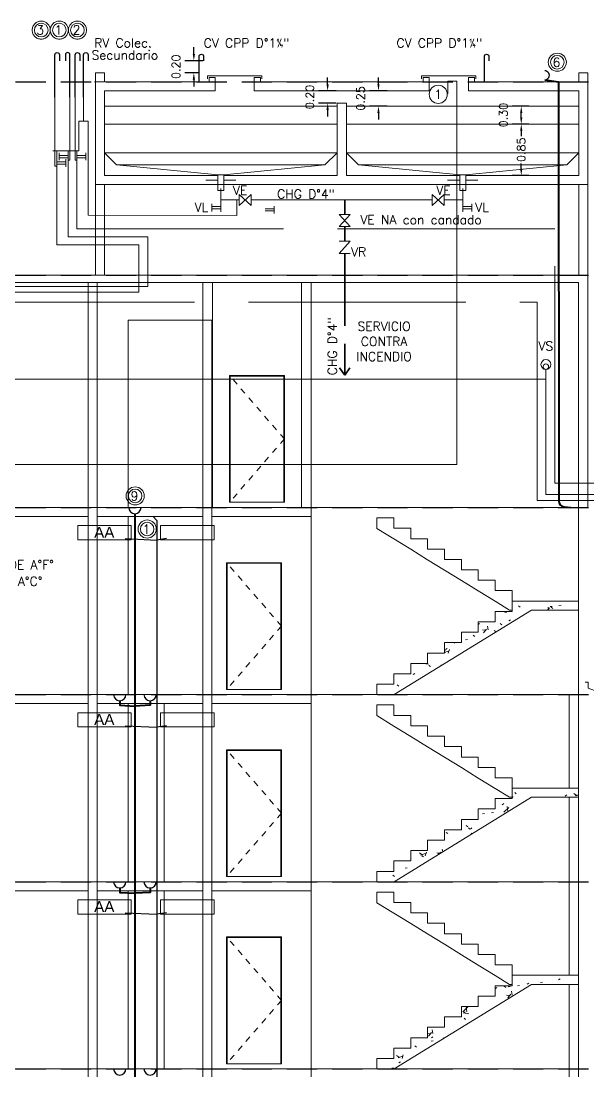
# Model space of a CAD drawing. Header units: millimetres. Extents: x 539 to 842, y -453 to -96.
# Drawn here: x 750.69 to 760.1, y -113.48 to -96.07 of the extents above; entities that cross this region are included whole.
import ezdxf
from ezdxf.enums import TextEntityAlignment as Align

# ---------------------------------------------------------------- set-up
doc = ezdxf.new("R2010")
doc.units = ezdxf.units.MM
doc.header["$LTSCALE"] = 0.1
for name, pattern in [('ACAD_ISO02W100', [15, 12, -3]), ('CONTINUA', [0]), ('Dash', [0.006, 0.003, -0.003]), ('HIDDEN', [0.375, 0.25, -0.125])]:
    doc.linetypes.add(name, pattern=pattern)
doc.layers.get('0').update_dxf_attribs({"lineweight": 5})
doc.layers.get('Defpoints').update_dxf_attribs({"lineweight": 5})
for name, color, linetype, lineweight in [('00-Agua Caliente', 1, 'Continuous', 20), ('00-Agua Fria', 5, 'ACAD_ISO02W100', 20), ('00-Texto AF', 7, 'Continuous', 18), ('Cotas', 7, 'Continuous', 13), ('Incendio', 10, 'ACAD_ISO02W100', 35), ('Incendio - Texto', 11, 'Continuous', 18), ('Tanque Agua - Texto', 7, 'Continuous', 18), ('Texto Diámetros', 7, 'Continuous', 25), ('Ventilaciones - Agua', 70, 'Continuous', 30)]:
    doc.layers.add(name, color=color, linetype=linetype, lineweight=lineweight)
for name, color, linetype in [('00-Pluvial', 40, 'Continuous'), ('00-Secundario', 24, 'Continuous'), ('00-Ventilacion', 3, 'Continuous'), ('Secundario', 24, 'Continuous'), ('Texto', 7, 'Continuous'), ('Textos', 7, 'Continuous')]:
    doc.layers.add(name, color=color, linetype=linetype)
doc.styles.add('Arial', font='arial.ttf', dxfattribs={"height": 0.245883})
doc.styles.add('Cotas2', font='romans.shx')
doc.styles.add('Romans', font='romans.shx')
doc.dimstyles.new('Cotas--1-75', dxfattribs={"dimscale": 0.075, "dimtxt": 1.75, "dimasz": 1.5, "dimexe": 2, "dimexo": 5, "dimgap": 0.5, "dimtad": 0, "dimtih": 1, "dimtoh": 1, "dimzin": 0, "dimdsep": 46, "dimtxsty": 'Cotas2', "dimcen": 3, "dimdle": 2, "dimadec": 0, "dimazin": 0, "dimtfac": 1, "dimtofl": 0, "dimtmove": 2, "dimatfit": 3, "dimfxl": 2, "dimtolj": 1, "dimtzin": 0, "dimarcsym": 0})

# ---------------------------------------------------------------- blocks, each defined once
blk = doc.blocks.new('Corte')
at = {"color": 8, "lineweight": 18}
for p, q in [((751.93, -96.932), (751.93, -100.284)), ((760.097, -104.132), (760.097, -96.932)), ((752.066, -97.082), (751.911, -97.082)), ((754.663, -97.082), (757.363, -97.082)), ((752.08, -98.632), (752.08, -97.232)), ((757.463, -97.232), (754.563, -97.232)), ((759.947, -97.232), (759.947, -98.632)), ((756.091, -97.432), (755.935, -97.432)), ((755.935, -98.632), (755.935, -97.432)), ((756.091, -97.432), (755.935, -97.432)), ((756.092, -98.632), (756.091, -97.432)), ((752.08, -98.632), (753.957, -98.632)), ((754.057, -98.632), (755.935, -98.632)), ((756.092, -98.632), (757.969, -98.632)), ((758.069, -98.632), (759.947, -98.632)), ((760.097, -98.632), (760.097, -98.782)), ((760.097, -98.782), (751.93, -98.783)), ((752.08, -100.282), (752.08, -98.783)), ((756.092, -98.783), (756.092, -98.783)), ((759.947, -98.782), (759.947, -100.282)), ((747.024, -100.282), (759.937, -100.282)), ((751.959, -100.282), (751.809, -100.282)), ((751.911, -100.282), (752.066, -100.282)), ((759.937, -100.282), (753.709, -100.282)), ((760.097, -100.282), (759.937, -100.282)), ((759.937, -100.407), (747.024, -100.407)), ((751.809, -100.407), (751.809, -104.132)), ((751.959, -104.132), (751.959, -100.407)), ((753.709, -101.032), (753.709, -100.407)), ((753.872, -100.407), (753.872, -104.132)), ((755.344, -104.132), (755.344, -100.407)), ((755.504, -100.407), (755.504, -104.132)), ((759.937, -100.407), (759.937, -104.132)), ((753.709, -101.032), (752.469, -101.032)), ((752.469, -101.032), (752.469, -104.132)), ((753.859, -101.032), (753.709, -101.032)), ((753.709, -101.032), (753.709, -104.132)), ((753.859, -104.132), (753.859, -101.032)), ((754.152, -104.047), (754.152, -101.947)), ((754.152, -101.947), (755.062, -101.947)), ((754.152, -104.047), (754.152, -101.947)), ((755.062, -101.947), (754.152, -101.947)), ((755.052, -101.957), (754.162, -101.957)), ((754.162, -101.957), (754.162, -104.047)), ((754.162, -101.957), (754.162, -104.047)), ((754.162, -101.957), (755.052, -101.957)), ((755.052, -101.957), (755.052, -104.047)), ((755.052, -101.957), (755.052, -104.047)), ((755.062, -101.947), (755.062, -104.047)), ((755.062, -104.047), (755.062, -101.947)), ((755.062, -104.047), (754.152, -104.047)), ((754.162, -104.047), (754.152, -104.047)), ((754.162, -104.047), (754.192, -104.047)), ((755.022, -104.047), (754.192, -104.047)), ((755.052, -104.047), (755.022, -104.047)), ((755.052, -104.047), (755.062, -104.047)), ((751.809, -104.132), (747.024, -104.132)), ((747.024, -104.282), (751.809, -104.282)), ((751.959, -104.132), (751.809, -104.132)), ((751.809, -104.132), (751.809, -107.232)), ((751.809, -104.282), (751.809, -104.132)), ((751.809, -104.132), (751.959, -104.132)), ((751.959, -107.232), (751.959, -104.132)), ((751.959, -104.132), (753.709, -104.132)), ((753.709, -104.282), (751.959, -104.282)), ((752.469, -107.232), (752.469, -104.282)), ((752.469, -104.282), (752.469, -107.232)), ((753.859, -104.132), (753.709, -104.132)), ((753.709, -104.132), (753.709, -107.232)), ((753.709, -104.132), (753.859, -104.132)), ((753.859, -107.232), (753.859, -104.132)), ((755.504, -104.132), (753.859, -104.132)), ((753.859, -104.132), (753.859, -104.282)), ((753.859, -104.282), (755.504, -104.282)), ((759.937, -104.132), (755.504, -104.132)), ((755.504, -104.282), (755.504, -104.132)), ((755.504, -104.282), (755.504, -107.232)), ((759.937, -104.132), (760.1, -104.132)), ((759.94, -104.132), (759.94, -107.232)), ((756.597, -104.304), (756.597, -104.481)), ((756.597, -104.304), (756.877, -104.304)), ((756.877, -104.477), (756.877, -104.304)), ((756.597, -104.481), (756.877, -104.653)), ((756.877, -104.477), (757.157, -104.477)), ((757.157, -104.649), (757.157, -104.477)), ((756.877, -104.653), (757.157, -104.825)), ((757.157, -104.649), (757.437, -104.649)), ((757.437, -104.821), (757.437, -104.649)), ((757.157, -104.825), (757.437, -104.997)), ((757.437, -104.821), (757.717, -104.821)), ((757.717, -104.993), (757.717, -104.821)), ((754.104, -107.147), (754.104, -105.047)), ((754.104, -105.047), (755.014, -105.047)), ((754.104, -107.147), (754.104, -105.047)), ((755.014, -105.047), (754.104, -105.047)), ((755.004, -105.057), (754.114, -105.057)), ((754.114, -105.057), (754.114, -107.147)), ((754.114, -105.057), (754.114, -107.147)), ((754.114, -105.057), (755.004, -105.057)), ((755.004, -105.057), (755.004, -107.147)), ((755.004, -105.057), (755.004, -107.147)), ((755.014, -105.047), (755.014, -107.147)), ((755.014, -107.147), (755.014, -105.047)), ((757.437, -104.997), (757.717, -105.169)), ((757.717, -104.993), (757.997, -104.993)), ((757.997, -105.166), (757.997, -104.993)), ((757.717, -105.169), (757.997, -105.342)), ((757.997, -105.166), (758.277, -105.166)), ((758.277, -105.338), (758.277, -105.166)), ((757.997, -105.342), (758.277, -105.514)), ((758.277, -105.338), (758.557, -105.338)), ((758.557, -105.51), (758.557, -105.338)), ((758.277, -105.514), (758.557, -105.686)), ((758.557, -105.51), (758.794, -105.51)), ((758.794, -105.51), (758.837, -105.51)), ((758.837, -105.682), (758.837, -105.51)), ((756.883, -107.232), (759.159, -105.832)), ((758.557, -105.686), (758.794, -105.832)), ((758.794, -105.832), (758.837, -105.832)), ((759.937, -105.682), (758.837, -105.682)), ((758.837, -105.682), (758.837, -105.854)), ((759.159, -105.832), (759.937, -105.832)), ((759.937, -105.832), (759.937, -105.682)), ((758.557, -106.027), (758.277, -106.027)), ((758.277, -106.027), (758.277, -106.199)), ((758.837, -105.854), (758.557, -105.854)), ((758.557, -105.854), (758.557, -106.027)), ((758.277, -106.199), (757.997, -106.199)), ((757.997, -106.199), (757.997, -106.371)), ((757.997, -106.371), (757.717, -106.371)), ((757.717, -106.371), (757.717, -106.543)), ((757.717, -106.543), (757.437, -106.543)), ((757.437, -106.543), (757.437, -106.716)), ((757.437, -106.716), (757.157, -106.716)), ((757.157, -106.716), (757.157, -106.888)), ((757.157, -106.888), (756.877, -106.888)), ((756.877, -106.888), (756.877, -107.06)), ((756.877, -107.06), (756.597, -107.06)), ((756.597, -107.06), (756.597, -107.232)), ((751.809, -107.232), (747.024, -107.232)), ((751.959, -107.232), (751.809, -107.232)), ((751.809, -107.232), (751.809, -110.332)), ((751.809, -107.382), (751.809, -107.232)), ((751.809, -107.232), (751.959, -107.232)), ((751.959, -110.332), (751.959, -107.232)), ((751.959, -107.232), (753.709, -107.232)), ((753.859, -107.232), (753.709, -107.232)), ((753.709, -107.232), (753.709, -110.332)), ((753.709, -107.232), (753.859, -107.232)), ((753.859, -110.332), (753.859, -107.232)), ((755.504, -107.232), (753.859, -107.232)), ((753.859, -107.232), (753.859, -107.382)), ((755.014, -107.147), (754.104, -107.147)), ((754.114, -107.147), (754.104, -107.147)), ((754.114, -107.147), (754.144, -107.147)), ((754.974, -107.147), (754.144, -107.147)), ((755.004, -107.147), (754.974, -107.147)), ((755.004, -107.147), (755.014, -107.147)), ((755.504, -107.382), (755.504, -107.232)), ((756.597, -107.232), (755.504, -107.232)), ((756.597, -107.232), (756.883, -107.232)), ((756.883, -107.232), (759.937, -107.232)), ((759.785, -108.782), (759.785, -107.232)), ((759.937, -107.232), (759.937, -122.732)), ((759.937, -107.232), (760.1, -107.232)), ((746.881, -107.382), (751.809, -107.382)), ((753.709, -107.382), (751.959, -107.382)), ((752.469, -110.332), (752.469, -107.382)), ((753.069, -107.382), (753.069, -110.332)), ((753.859, -107.382), (755.504, -107.382)), ((755.504, -107.382), (755.504, -110.332)), ((756.597, -107.404), (756.597, -107.581)), ((756.597, -107.404), (756.877, -107.404)), ((756.877, -107.577), (756.877, -107.404)), ((756.597, -107.581), (756.877, -107.753)), ((756.877, -107.577), (757.157, -107.577)), ((757.157, -107.749), (757.157, -107.577)), ((756.877, -107.753), (757.157, -107.925)), ((757.157, -107.749), (757.437, -107.749)), ((757.437, -107.921), (757.437, -107.749)), ((757.157, -107.925), (757.437, -108.097)), ((757.437, -107.921), (757.717, -107.921)), ((757.717, -108.093), (757.717, -107.921)), ((757.437, -108.097), (757.717, -108.269)), ((757.717, -108.093), (757.997, -108.093)), ((757.997, -108.266), (757.997, -108.093)), ((754.104, -110.247), (754.104, -108.147)), ((754.104, -108.147), (755.014, -108.147)), ((754.104, -110.247), (754.104, -108.147)), ((755.014, -108.147), (754.104, -108.147)), ((755.004, -108.157), (754.114, -108.157)), ((754.114, -108.157), (754.114, -110.247)), ((754.114, -108.157), (754.114, -110.247)), ((754.114, -108.157), (755.004, -108.157)), ((755.004, -108.157), (755.004, -110.247)), ((755.004, -108.157), (755.004, -110.247)), ((755.014, -108.147), (755.014, -110.247)), ((755.014, -110.247), (755.014, -108.147)), ((757.717, -108.269), (757.997, -108.442)), ((757.997, -108.266), (758.277, -108.266)), ((758.277, -108.438), (758.277, -108.266)), ((757.997, -108.442), (758.277, -108.614)), ((758.277, -108.438), (758.557, -108.438)), ((758.557, -108.61), (758.557, -108.438)), ((758.277, -108.614), (758.557, -108.786)), ((758.557, -108.61), (758.794, -108.61)), ((758.794, -108.61), (758.837, -108.61)), ((758.837, -108.782), (758.837, -108.61)), ((758.557, -108.786), (758.794, -108.932)), ((759.937, -108.782), (758.837, -108.782)), ((758.837, -108.782), (758.837, -108.954)), ((759.937, -108.932), (759.937, -108.782)), ((756.883, -110.332), (759.159, -108.932)), ((758.837, -108.954), (758.557, -108.954)), ((758.557, -108.954), (758.557, -109.127)), ((758.794, -108.932), (758.837, -108.932)), ((759.159, -108.932), (759.937, -108.932)), ((759.785, -111.882), (759.785, -108.932)), ((758.557, -109.127), (758.277, -109.127)), ((758.277, -109.127), (758.277, -109.299)), ((758.277, -109.299), (757.997, -109.299)), ((757.997, -109.299), (757.997, -109.471)), ((757.997, -109.471), (757.717, -109.471)), ((757.717, -109.471), (757.717, -109.643)), ((757.717, -109.643), (757.437, -109.643)), ((757.437, -109.643), (757.437, -109.816)), ((757.437, -109.816), (757.157, -109.816)), ((757.157, -109.816), (757.157, -109.988)), ((757.157, -109.988), (756.877, -109.988)), ((756.877, -109.988), (756.877, -110.16)), ((756.877, -110.16), (756.597, -110.16)), ((756.597, -110.16), (756.597, -110.332)), ((751.809, -110.332), (746.881, -110.332)), ((751.959, -110.332), (751.809, -110.332)), ((751.809, -110.332), (751.809, -113.432)), ((751.809, -110.482), (751.809, -110.332)), ((751.809, -110.332), (751.959, -110.332)), ((751.959, -113.432), (751.959, -110.332)), ((751.959, -110.332), (753.709, -110.332)), ((753.859, -110.332), (753.709, -110.332)), ((753.709, -110.332), (753.709, -113.432)), ((753.709, -110.332), (753.859, -110.332)), ((753.859, -113.432), (753.859, -110.332)), ((755.504, -110.332), (753.859, -110.332)), ((753.859, -110.332), (753.859, -110.482)), ((755.014, -110.247), (754.104, -110.247)), ((754.114, -110.247), (754.104, -110.247)), ((754.114, -110.247), (754.144, -110.247)), ((754.974, -110.247), (754.144, -110.247)), ((755.004, -110.247), (754.974, -110.247)), ((755.004, -110.247), (755.014, -110.247)), ((755.504, -110.482), (755.504, -110.332)), ((756.597, -110.332), (755.504, -110.332)), ((756.597, -110.332), (756.883, -110.332)), ((759.785, -110.332), (756.883, -110.332)), ((759.785, -110.332), (759.937, -110.332)), ((759.937, -110.332), (759.785, -110.332)), ((759.937, -110.332), (760.098, -110.332)), ((746.881, -110.482), (751.809, -110.482)), ((753.709, -110.482), (751.959, -110.482)), ((752.469, -113.432), (752.469, -110.482)), ((753.069, -110.482), (753.069, -113.432)), ((753.859, -110.482), (755.504, -110.482)), ((755.504, -110.482), (755.504, -113.432)), ((756.597, -110.504), (756.597, -110.681)), ((756.597, -110.504), (756.877, -110.504)), ((756.877, -110.677), (756.877, -110.504)), ((756.597, -110.681), (756.877, -110.853)), ((756.877, -110.677), (757.157, -110.677)), ((757.157, -110.849), (757.157, -110.677)), ((756.877, -110.853), (757.157, -111.025)), ((757.157, -110.849), (757.437, -110.849)), ((757.437, -111.021), (757.437, -110.849)), ((757.157, -111.025), (757.437, -111.197)), ((757.437, -111.021), (757.717, -111.021)), ((757.717, -111.193), (757.717, -111.021)), ((754.104, -113.347), (754.104, -111.247)), ((754.104, -111.247), (755.014, -111.247)), ((754.104, -113.347), (754.104, -111.247)), ((755.014, -111.247), (754.104, -111.247)), ((755.014, -111.247), (755.014, -113.347)), ((755.014, -113.347), (755.014, -111.247)), ((757.437, -111.197), (757.717, -111.369)), ((757.717, -111.193), (757.997, -111.193)), ((757.997, -111.366), (757.997, -111.193)), ((755.004, -111.257), (754.114, -111.257)), ((754.114, -111.257), (754.114, -113.347)), ((754.114, -111.257), (754.114, -113.347)), ((754.114, -111.257), (755.004, -111.257)), ((755.004, -111.257), (755.004, -113.347)), ((755.004, -111.257), (755.004, -113.347)), ((757.717, -111.369), (757.997, -111.542)), ((757.997, -111.366), (758.277, -111.366)), ((758.277, -111.538), (758.277, -111.366)), ((757.997, -111.542), (758.277, -111.714)), ((758.277, -111.538), (758.557, -111.538)), ((758.557, -111.71), (758.557, -111.538)), ((758.277, -111.714), (758.557, -111.886)), ((758.557, -111.71), (758.794, -111.71)), ((758.794, -111.71), (758.837, -111.71)), ((758.837, -111.882), (758.837, -111.71)), ((758.557, -111.886), (758.794, -112.032)), ((759.937, -111.882), (758.837, -111.882)), ((758.837, -111.882), (758.837, -112.054)), ((759.937, -112.032), (759.937, -111.882)), ((756.883, -113.432), (759.159, -112.032)), ((758.837, -112.054), (758.557, -112.054)), ((758.557, -112.054), (758.557, -112.227)), ((758.794, -112.032), (758.837, -112.032)), ((759.159, -112.032), (759.937, -112.032)), ((759.785, -114.982), (759.785, -112.032)), ((758.557, -112.227), (758.277, -112.227)), ((758.277, -112.227), (758.277, -112.399)), ((758.277, -112.399), (757.997, -112.399)), ((757.997, -112.399), (757.997, -112.571)), ((757.997, -112.571), (757.717, -112.571)), ((757.717, -112.571), (757.717, -112.743)), ((757.717, -112.743), (757.437, -112.743)), ((757.437, -112.743), (757.437, -112.916)), ((757.437, -112.916), (757.157, -112.916)), ((757.157, -112.916), (757.157, -113.088)), ((757.157, -113.088), (756.877, -113.088)), ((756.877, -113.088), (756.877, -113.26)), ((756.877, -113.26), (756.597, -113.26)), ((756.597, -113.26), (756.597, -113.432)), ((751.809, -113.432), (746.881, -113.432)), ((751.959, -113.432), (751.809, -113.432)), ((751.809, -113.432), (751.809, -116.532)), ((751.809, -113.582), (751.809, -113.432)), ((751.809, -113.432), (751.959, -113.432)), ((751.959, -116.532), (751.959, -113.432)), ((751.959, -113.432), (753.709, -113.432)), ((753.859, -113.432), (753.709, -113.432)), ((753.709, -113.432), (753.709, -116.532)), ((753.709, -113.432), (753.859, -113.432)), ((753.859, -116.532), (753.859, -113.432)), ((755.504, -113.432), (753.859, -113.432)), ((753.859, -113.432), (753.859, -113.582)), ((755.014, -113.347), (754.104, -113.347)), ((754.114, -113.347), (754.104, -113.347)), ((754.114, -113.347), (754.144, -113.347)), ((754.974, -113.347), (754.144, -113.347)), ((755.004, -113.347), (754.974, -113.347)), ((755.004, -113.347), (755.014, -113.347)), ((755.504, -113.582), (755.504, -113.432)), ((755.504, -113.432), (756.597, -113.432)), ((756.597, -113.432), (756.883, -113.432)), ((756.883, -113.432), (759.785, -113.432)), ((759.785, -113.432), (759.937, -113.432)), ((759.937, -113.432), (759.785, -113.432)), ((759.937, -113.432), (760.098, -113.432))]:
    blk.add_line(p, q, dxfattribs=at)
at = {"color": 8, "linetype": 'CONTINUA', "lineweight": 13}
for p, q in [((752.08, -96.932), (751.93, -96.932)), ((752.08, -97.082), (752.08, -96.932)), ((759.947, -97.082), (759.947, -96.932)), ((759.947, -96.932), (760.097, -96.932)), ((752.08, -97.082), (753.813, -97.082)), ((753.788, -97.032), (753.788, -96.982)), ((753.788, -96.982), (754.688, -96.982)), ((753.813, -97.082), (753.813, -97.007)), ((753.813, -97.007), (753.913, -97.007)), ((753.913, -97.007), (753.913, -97.232)), ((754.663, -97.007), (754.563, -97.007)), ((754.563, -97.007), (754.563, -97.232)), ((754.663, -97.082), (754.663, -97.007)), ((754.688, -96.982), (754.688, -97.032)), ((758.238, -96.982), (757.338, -96.982)), ((757.338, -96.982), (757.338, -97.032)), ((757.363, -97.082), (757.363, -97.007)), ((757.363, -97.007), (757.463, -97.007)), ((757.463, -97.007), (757.463, -97.232)), ((758.213, -97.007), (758.113, -97.007)), ((758.113, -97.007), (758.113, -97.232)), ((758.213, -97.082), (758.213, -97.007)), ((759.947, -97.082), (758.213, -97.082)), ((758.238, -97.032), (758.238, -96.982)), ((752.08, -97.232), (753.913, -97.232)), ((759.947, -97.232), (758.113, -97.232)), ((752.08, -98.256), (752.28, -98.456)), ((752.08, -98.256), (755.935, -98.256)), ((755.935, -98.256), (755.735, -98.456)), ((756.091, -98.256), (756.291, -98.456)), ((756.091, -98.256), (759.947, -98.256)), ((759.947, -98.256), (759.747, -98.456)), ((753.957, -98.624), (752.28, -98.456)), ((752.28, -98.456), (755.735, -98.456)), ((754.057, -98.624), (755.735, -98.456)), ((757.969, -98.624), (756.291, -98.456)), ((756.291, -98.456), (759.747, -98.456)), ((758.069, -98.624), (759.747, -98.456)), ((753.957, -98.708), (753.757, -98.708)), ((753.957, -98.883), (753.957, -98.624)), ((753.957, -98.624), (754.057, -98.624)), ((754.057, -98.624), (754.057, -98.883)), ((754.257, -98.708), (754.057, -98.708)), ((757.769, -98.708), (757.969, -98.708)), ((758.069, -98.624), (757.969, -98.624)), ((757.969, -98.624), (757.969, -98.883)), ((758.069, -98.883), (758.069, -98.624)), ((758.069, -98.708), (758.269, -98.708)), ((754.057, -98.883), (753.957, -98.883)), ((757.969, -98.883), (758.069, -98.883))]:
    blk.add_line(p, q, dxfattribs=at)
at = {"color": 8, "linetype": 'HIDDEN', "ltscale": 20}
for p, q in [((728.105, -97.082), (780.732, -97.082)), ((728.105, -100.282), (780.732, -100.282)), ((728.105, -104.132), (780.732, -104.132)), ((728.105, -107.232), (780.732, -107.232)), ((728.105, -110.332), (780.732, -110.332)), ((728.105, -113.432), (780.732, -113.432))]:
    blk.add_line(p, q, dxfattribs=at)
at = {"color": 8, "linetype": 'Dash', "lineweight": 18}
for p, q in [((755.062, -102.997), (754.152, -101.947)), ((755.062, -102.997), (754.152, -104.047)), ((755.014, -106.097), (754.104, -105.047)), ((755.014, -106.097), (754.104, -107.147)), ((755.014, -109.197), (754.104, -108.147)), ((755.014, -109.197), (754.104, -110.247)), ((755.014, -112.297), (754.104, -111.247)), ((755.014, -112.297), (754.104, -113.347))]:
    blk.add_line(p, q, dxfattribs=at)
at = {"color": 8, "linetype": 'Continuous', "lineweight": 18}
for p, q in [((758.943, -105.763), (758.971, -105.781)), ((759.426, -105.832), (759.461, -105.795)), ((759.443, -105.832), (759.437, -105.782)), ((759.469, -105.775), (759.502, -105.771)), ((759.485, -105.786), (759.514, -105.804)), ((759.504, -105.832), (759.505, -105.83)), ((759.616, -105.756), (759.65, -105.751)), ((758.719, -105.874), (758.753, -105.869)), ((758.785, -106.012), (758.812, -105.991)), ((758.277, -106.073), (758.298, -106.056)), ((758.346, -106.161), (758.406, -106.166)), ((758.365, -106.208), (758.414, -106.15)), ((758.443, -106.161), (758.431, -106.097)), ((758.539, -106.172), (758.572, -106.194)), ((758.641, -106.055), (758.666, -106.078)), ((757.873, -106.371), (757.89, -106.382)), ((758.067, -106.325), (758.1, -106.32)), ((758.19, -106.25), (758.218, -106.269)), ((757.717, -106.497), (757.726, -106.505)), ((757.717, -106.536), (757.777, -106.513)), ((757.717, -106.521), (757.736, -106.533)), ((757.736, -106.487), (757.763, -106.467)), ((757.777, -106.547), (757.798, -106.485)), ((757.365, -106.716), (757.453, -106.729)), ((757.197, -106.901), (757.224, -106.881)), ((757.457, -106.751), (757.485, -106.769)), ((757.654, -106.744), (757.683, -106.74)), ((756.934, -107.068), (756.959, -107.091)), ((758.837, -108.92), (758.854, -108.931)), ((758.883, -108.854), (758.908, -108.877)), ((759.721, -108.912), (759.748, -108.891)), ((759.865, -108.873), (759.916, -108.907)), ((759.887, -108.911), (759.937, -108.892)), ((758.278, -109.154), (758.277, -109.146)), ((758.672, -109.059), (758.699, -109.038)), ((758.703, -109.182), (758.782, -109.1)), ((758.766, -109.174), (758.756, -109.087)), ((758.346, -109.209), (758.38, -109.204)), ((758.496, -109.189), (758.53, -109.185)), ((758.715, -109.2), (758.722, -109.201)), ((758.075, -109.402), (758.104, -109.421)), ((758.114, -109.437), (758.139, -109.46)), ((758.146, -109.463), (758.173, -109.442)), ((757.747, -109.516), (757.775, -109.534)), ((758.157, -109.528), (758.173, -109.539)), ((757.303, -109.855), (757.354, -109.89)), ((757.395, -109.902), (757.416, -109.841)), ((757.592, -109.854), (757.652, -109.859)), ((757.612, -109.873), (757.639, -109.852)), ((757.641, -109.866), (757.663, -109.841)), ((757.687, -109.838), (757.679, -109.79)), ((757.327, -109.894), (757.398, -109.866)), ((757.34, -109.901), (757.368, -109.92)), ((757.065, -110.108), (757.098, -110.103)), ((756.861, -110.222), (756.886, -110.245)), ((759.609, -111.959), (759.636, -111.938)), ((758.56, -112.106), (758.587, -112.085)), ((758.708, -112.063), (758.737, -112.082)), ((758.772, -112.074), (758.806, -112.069)), ((758.926, -112.054), (758.959, -112.049)), ((759.087, -112.031), (759.114, -112.01)), ((759.311, -112.003), (759.345, -111.998)), ((758.744, -112.21), (758.805, -112.216)), ((758.766, -112.253), (758.815, -112.194)), ((758.842, -112.21), (758.83, -112.146)), ((758.024, -112.487), (758.103, -112.405)), ((758.087, -112.49), (758.076, -112.399)), ((757.761, -112.572), (757.768, -112.571)), ((757.987, -112.571), (757.989, -112.573)), ((758.033, -112.506), (758.123, -112.52)), ((758.034, -112.51), (758.061, -112.489)), ((758.043, -112.594), (758.068, -112.617)), ((757.526, -112.847), (757.514, -112.783)), ((757.437, -112.848), (757.487, -112.852)), ((757.45, -112.889), (757.499, -112.831)), ((757.494, -112.972), (757.528, -112.968)), ((757.499, -112.92), (757.526, -112.899)), ((757.695, -112.919), (757.704, -112.927)), ((757.223, -113.052), (757.251, -113.07)), ((756.921, -113.212), (756.971, -113.246)), ((756.947, -113.247), (757.018, -113.22)), ((756.96, -113.334), (756.987, -113.313)), ((757.013, -113.258), (757.033, -113.197)), ((756.842, -113.423), (756.875, -113.419))]:
    blk.add_line(p, q, dxfattribs=at)
at = {"color": 8, "lineweight": 18}
blk.add_lwpolyline([(760.05, -107.024), (760.1, -107.025), (760.098, -107.124), (760.206, -107.163), (760.299, -107.111), (760.299, -107.014), (760.361, -107.004)], dxfattribs=at)
blk = doc.blocks.new('LLP')
at = {"layer": '00-Agua Fria', "color": 0, "linetype": 'Continuous', "lineweight": 20}
for p, q in [((-1, 2.4), (1, 2.4)), ((-0.3, 2.4), (-0.3, 0)), ((0.3, 2.4), (0.3, 0))]:
    blk.add_line(p, q, dxfattribs=at)
blk = doc.blocks.new('*D98')
at = {"layer": 'Cotas', "color": 0, "lineweight": -2, "transparency": 16777216}
for p, q in [((759.116, -97.782), (758.84, -97.782)), ((758.99, -97.895), (758.99, -97.979)), ((758.99, -98.52), (758.99, -98.435)), ((759.116, -98.632), (758.84, -98.632))]:
    blk.add_line(p, q, dxfattribs=at)
at = {"layer": 'Cotas', "color": 0, "lineweight": 13, "transparency": 16777216}
for points in [[(758.972, -97.895), (759.009, -97.895), (758.99, -97.782)], [(758.972, -98.52), (759.009, -98.52), (758.99, -98.632)]]:
    blk.add_solid(points, dxfattribs=at)
at = {"layer": 'Defpoints', "color": 0, "lineweight": 13, "transparency": 16777216}
for p in [(758.99, -97.782), (759.131, -97.782), (759.131, -98.632)]:
    blk.add_point(p, dxfattribs=at)
at = {"layer": 'Cotas', "color": 0, "transparency": 16777216, "insert": (758.99, -98.207), "char_height": 0.135, "attachment_point": 5, "rotation": 90, "style": 'Cotas2'}
blk.add_mtext('\\A1;0.85', dxfattribs=at)
blk = doc.blocks.new('*D99')
at = {"layer": 'Cotas', "color": 0, "lineweight": -2, "transparency": 16777216}
for p, q in [((759.116, -97.482), (758.84, -97.482)), ((758.99, -97.67), (758.99, -97.595)), ((759.116, -97.782), (758.84, -97.782))]:
    blk.add_line(p, q, dxfattribs=at)
at = {"layer": 'Cotas', "color": 0, "lineweight": 13, "transparency": 16777216}
for points in [[(758.972, -97.595), (759.009, -97.595), (758.99, -97.482)], [(758.972, -97.67), (759.009, -97.67), (758.99, -97.782)]]:
    blk.add_solid(points, dxfattribs=at)
at = {"layer": 'Defpoints', "color": 0, "lineweight": 13, "transparency": 16777216}
for p in [(758.99, -97.482), (759.131, -97.482), (759.131, -97.782)]:
    blk.add_point(p, dxfattribs=at)
at = {"layer": 'Cotas', "color": 0, "transparency": 16777216, "insert": (758.694, -97.632), "char_height": 0.135, "attachment_point": 5, "rotation": 90, "style": 'Cotas2'}
blk.add_mtext('\\A1;0.30', dxfattribs=at)
blk = doc.blocks.new('*D96')
at = {"layer": 'Cotas', "color": 0, "lineweight": -2, "transparency": 16777216}
for p, q in [((756.622, -97.12), (756.622, -97.007)), ((756.764, -97.232), (756.472, -97.232)), ((756.764, -97.482), (756.472, -97.482)), ((756.622, -97.595), (756.622, -97.707))]:
    blk.add_line(p, q, dxfattribs=at)
at = {"layer": 'Cotas', "color": 0, "lineweight": 13, "transparency": 16777216}
for points in [[(756.604, -97.12), (756.641, -97.12), (756.622, -97.232)], [(756.604, -97.595), (756.641, -97.595), (756.622, -97.482)]]:
    blk.add_solid(points, dxfattribs=at)
at = {"layer": 'Defpoints', "color": 0, "lineweight": 13, "transparency": 16777216}
for p in [(756.622, -97.232), (756.779, -97.232), (756.779, -97.482)]:
    blk.add_point(p, dxfattribs=at)
at = {"layer": 'Cotas', "color": 0, "transparency": 16777216, "insert": (756.326, -97.357), "char_height": 0.135, "attachment_point": 5, "rotation": 90, "style": 'Cotas2'}
blk.add_mtext('\\A1;0.25', dxfattribs=at)
blk = doc.blocks.new('*D97')
at = {"layer": 'Cotas', "color": 0, "lineweight": -2, "transparency": 16777216}
for p, q in [((755.779, -97.12), (755.779, -97.007)), ((755.92, -97.232), (755.629, -97.232)), ((755.92, -97.432), (755.629, -97.432)), ((755.779, -97.545), (755.779, -97.657))]:
    blk.add_line(p, q, dxfattribs=at)
at = {"layer": 'Cotas', "color": 0, "lineweight": 13, "transparency": 16777216}
for points in [[(755.76, -97.12), (755.798, -97.12), (755.779, -97.232)], [(755.76, -97.545), (755.798, -97.545), (755.779, -97.432)]]:
    blk.add_solid(points, dxfattribs=at)
at = {"layer": 'Defpoints', "color": 0, "lineweight": 13, "transparency": 16777216}
for p in [(755.779, -97.232), (755.935, -97.232), (755.935, -97.432)]:
    blk.add_point(p, dxfattribs=at)
at = {"layer": 'Cotas', "color": 0, "transparency": 16777216, "insert": (755.483, -97.332), "char_height": 0.135, "attachment_point": 5, "rotation": 90, "style": 'Cotas2'}
blk.add_mtext('\\A1;0.20', dxfattribs=at)
blk = doc.blocks.new('*D95')
at = {"layer": 'Cotas', "color": 0, "lineweight": -2, "transparency": 16777216}
for p, q in [((753.56, -96.62), (753.56, -96.507)), ((753.708, -96.732), (753.41, -96.732)), ((753.633, -96.932), (753.41, -96.932)), ((753.56, -97.045), (753.56, -97.157))]:
    blk.add_line(p, q, dxfattribs=at)
at = {"layer": 'Cotas', "color": 0, "lineweight": 13, "transparency": 16777216}
for points in [[(753.542, -96.62), (753.579, -96.62), (753.56, -96.732)], [(753.542, -97.045), (753.579, -97.045), (753.56, -96.932)]]:
    blk.add_solid(points, dxfattribs=at)
at = {"layer": 'Defpoints', "color": 0, "lineweight": 13, "transparency": 16777216}
for p in [(753.56, -96.732), (753.723, -96.732), (753.648, -96.932)]:
    blk.add_point(p, dxfattribs=at)
at = {"layer": 'Cotas', "color": 0, "transparency": 16777216, "insert": (753.264, -96.832), "char_height": 0.135, "attachment_point": 5, "rotation": 90, "style": 'Cotas2'}
blk.add_mtext('\\A1;0.20', dxfattribs=at)
blk = doc.blocks.new('Purga')
at = {"layer": '00-Agua Caliente', "linetype": 'CONTINUA', "lineweight": 18}
blk.add_line((378.491, -32.495), (378.491, -32.332), dxfattribs=at)
for centre, radius in [((378.491, -32.251), 0.0813), ((378.491, -32.287), 0.0452)]:
    blk.add_circle(centre, radius, dxfattribs=at)

msp = doc.modelspace()

# ---------------------------------------------------------------- linework, layer by layer
at = {"color": 8, "linetype": 'CONTINUA', "lineweight": 20}
for points in [[(751.638, -104.432), (752.523, -104.432), (752.523, -104.668), (751.638, -104.668)], [(753.009, -104.432), (753.895, -104.432), (753.895, -104.668), (753.009, -104.668)], [(751.638, -107.532), (752.523, -107.532), (752.523, -107.768), (751.638, -107.768)], [(753.009, -107.532), (753.895, -107.532), (753.895, -107.768), (753.009, -107.768)], [(751.638, -110.632), (752.523, -110.632), (752.523, -110.868), (751.638, -110.868)], [(753.009, -110.632), (753.895, -110.632), (753.895, -110.868), (753.009, -110.868)]]:
    msp.add_lwpolyline(points, close=True, dxfattribs=at)
at = {"layer": '00-Agua Caliente', "linetype": 'CONTINUA'}
msp.add_line((749.92, -102.008), (759.399, -102.008), dxfattribs=at)
at = {"layer": '00-Agua Caliente', "linetype": 'ACAD_ISO02W100', "ltscale": 3}
for points in [[(749.969, -100.988), (749.969, -100.729), (759.252, -100.729)], [(759.252, -100.729), (759.252, -104.017)], [(762.377, -104.023), (759.252, -104.017)]]:
    msp.add_lwpolyline(points, dxfattribs=at)
at = {"layer": '00-Agua Caliente', "linetype": 'CONTINUA'}
for points in [[(759.399, -102.008), (759.399, -103.92)], [(762.231, -103.92), (759.399, -103.92)]]:
    msp.add_lwpolyline(points, dxfattribs=at)
at = {"layer": '00-Agua Caliente', "color": 3}
for centre in [(751.029, -96.224), (751.329, -96.224), (751.629, -96.224)]:
    msp.add_circle(centre, 0.113, dxfattribs=at)
at = {"layer": '00-Agua Fria', "color": 4, "linetype": 'CONTINUA', "lineweight": 13}
for p, q in [((752.079, -97.482), (755.935, -97.482)), ((756.091, -97.482), (759.947, -97.482)), ((752.079, -97.783), (755.935, -97.783)), ((756.091, -97.782), (759.947, -97.782))]:
    msp.add_line(p, q, dxfattribs=at)
at = {"layer": '00-Agua Fria', "ltscale": 3}
for p, q in [((754.007, -99.037), (754.313, -99.037)), ((754.313, -99.127), (754.513, -98.947)), ((754.513, -99.037), (757.514, -99.037)), ((757.714, -99.127), (757.514, -98.947)), ((758.019, -99.037), (757.714, -99.037)), ((755.972, -99.478), (756.152, -99.278))]:
    msp.add_line(p, q, dxfattribs=at)
at = {"layer": '00-Agua Fria', "linetype": 'Continuous'}
msp.add_lwpolyline([(765.537, -123.953), (765.537, -123.105), (743.541, -123.105), (743.541, -103.419), (757.923, -103.419), (757.923, -97.069), (757.775, -97.069), (757.775, -97.28)], dxfattribs=at)
at = {"layer": '00-Agua Fria', "ltscale": 3}
for points in [[(751.286, -98.48), (751.256, -98.48), (751.256, -97.333)], [(751.475, -98.376), (751.504, -98.376), (751.504, -97.333)], [(751.621, -98.376), (751.592, -98.376), (751.592, -97.333)], [(751.732, -97.733), (751.732, -97.333)], [(754.273, -99.037), (754.273, -99.293), (751.81, -99.291), (751.81, -97.733), (751.653, -97.733), (751.653, -98.222), (751.219, -98.222)], [(751.475, -98.222), (751.475, -99.65), (752.796, -99.65), (752.796, -100.469), (747.153, -100.469), (747.153, -103.588), (743.447, -103.588), (743.447, -122.152)], [(751.286, -98.222), (751.286, -99.784), (752.649, -99.784), (752.649, -100.566), (747.795, -100.566), (747.795, -102.123), (748.073, -102.123)], [(762.085, -122.152), (762.085, -103.732), (759.545, -103.732), (759.545, -99.516), (751.621, -99.516), (751.621, -98.222)], [(754.007, -98.847), (754.007, -99.237)], [(758.019, -98.847), (758.019, -99.237)], [(754.313, -99.127), (754.313, -98.947), (754.513, -99.127), (754.513, -98.947)], [(757.714, -99.127), (757.714, -98.947), (757.514, -99.127), (757.514, -98.947)], [(755.972, -99.478), (756.152, -99.478), (755.972, -99.278), (756.152, -99.278)], [(755.972, -99.723), (756.152, -99.723), (755.972, -99.923), (756.152, -99.923)]]:
    msp.add_lwpolyline(points, dxfattribs=at)
at = {"layer": '00-Agua Fria', "lineweight": 20}
for centre in [(751.029, -96.224), (751.329, -96.224), (751.629, -96.224)]:
    msp.add_circle(centre, 0.15, dxfattribs=at)
at = {"layer": '00-Agua Fria', "linetype": 'CONTINUA', "lineweight": 20}
msp.add_circle((757.613, -97.288), 0.15, dxfattribs=at)
at = {"layer": '00-Pluvial', "lineweight": 40}
for points in [[(759.379, -97.048), (759.61, -97.082)], [(752.583, -104.235), (752.583, -122.988)], [(752.331, -107.335), (752.331, -107.409), (752.583, -107.423)], [(752.834, -107.335), (752.834, -107.409), (752.583, -107.423)], [(752.331, -110.435), (752.331, -110.509), (752.583, -110.523)], [(752.834, -110.435), (752.834, -110.509), (752.583, -110.523)]]:
    msp.add_lwpolyline(points, dxfattribs=at)
msp.add_lwpolyline([(759.61, -97.082), (759.611, -104.023, 0.388879), (759.702, -104.123), (759.811, -104.132)], format="xyb", dxfattribs=at)
at = {"layer": '00-Pluvial', "lineweight": 20}
for centre, radius in [((759.588, -96.756), 0.15), ((759.588, -96.756), 0.113), ((752.587, -103.941), 0.15), ((752.587, -103.941), 0.113)]:
    msp.add_circle(centre, radius, dxfattribs=at)
at = {"layer": '00-Pluvial'}
for centre, radius, start, end in [((759.381, -96.973), 0.075, 268.1944, 91.8052), ((752.583, -104.132), 0.103, 180, 0), ((752.331, -107.232), 0.103, 180, 0), ((752.834, -107.232), 0.103, 180, 0), ((752.331, -110.332), 0.103, 180, 0), ((752.834, -110.332), 0.103, 180, 0), ((752.331, -113.432), 0.103, 180, 0), ((752.834, -113.432), 0.103, 180, 0)]:
    msp.add_arc(centre, radius, start, end, dxfattribs=at)
at = {"layer": '00-Secundario', "color": 3, "linetype": 'Continuous', "lineweight": 30}
for points in [[(752.949, -104.348), (752.879, -104.277)], [(752.949, -104.348), (752.949, -104.545)]]:
    msp.add_lwpolyline(points, dxfattribs=at)
at = {"layer": '00-Secundario', "lineweight": 30}
for points in [[(752.949, -104.545), (752.949, -122.931)], [(752.423, -104.648), (752.949, -104.672)], [(753.109, -104.648), (752.949, -104.672)], [(752.423, -107.748), (752.949, -107.772)], [(753.109, -107.748), (752.949, -107.772)], [(752.423, -110.848), (752.949, -110.872)], [(753.109, -110.848), (752.949, -110.872)]]:
    msp.add_lwpolyline(points, dxfattribs=at)
at = {"layer": 'Incendio', "color": 5}
for p, q in [((756.062, -99.278), (756.062, -99.037)), ((756.062, -99.718), (756.062, -99.478))]:
    msp.add_line(p, q, dxfattribs=at)
for points in [[(756.062, -99.923), (756.062, -101.94)], [(756.148, -101.817), (756.062, -101.94), (755.976, -101.817)]]:
    msp.add_lwpolyline(points, dxfattribs=at)
at = {"layer": 'Secundario', "lineweight": 20}
for radius in [0.15, 0.113]:
    msp.add_circle((752.786, -104.489), radius, dxfattribs=at)
at = {"layer": 'Ventilaciones - Agua'}
for points in [[(751.256, -97.333), (751.256, -96.633, -1), (751.331, -96.633), (751.331, -96.733)], [(751.504, -97.333), (751.504, -96.633, 1), (751.429, -96.633), (751.429, -96.733)], [(751.592, -97.333), (751.592, -96.633, -1), (751.667, -96.633), (751.667, -96.733)], [(751.732, -97.333), (751.732, -96.633, -1), (751.807, -96.633), (751.807, -96.733)], [(753.648, -97.082), (753.648, -96.662, -1), (753.723, -96.662), (753.723, -96.732)], [(758.378, -97.082), (758.378, -96.662, -1), (758.453, -96.662), (758.453, -96.732)]]:
    msp.add_lwpolyline(points, format="xyb", dxfattribs=at)

# ---------------------------------------------------------------- block references
at = {"layer": '00-Agua Fria', "yscale": 0.0625, "zscale": 0.0625}
for p, xscale, rotation in [((751.286, -98.424), -0.0625, 270), ((751.475, -98.319), 0.0625, 90.00000000000001), ((751.621, -98.319), -0.0625, 270), ((754.007, -99.164), 0.0625, 90), ((754.742, -99.201), 0.0625, 270), ((758.019, -99.164), -0.0625, 270)]:
    msp.add_blockref('LLP', p, dxfattribs=dict(at, xscale=xscale, rotation=rotation))
at = {"layer": '00-Pluvial', "linetype": 'CONTINUA', "lineweight": 13}
msp.add_blockref('Corte', (0, 0), dxfattribs=at)
at = {"layer": '00-Ventilacion', "color": 6, "lineweight": 5, "xscale": -1}
msp.add_blockref('Purga', (1137.89, -69.513), dxfattribs=at)

# ---------------------------------------------------------------- texts
at = {"color": 8, "style": 'Arial'}
for p in [(751.907, -104.634), (751.907, -107.734), (751.907, -110.834)]:
    msp.add_text('AA', height=0.18, dxfattribs=at).set_placement(p)
at = {"layer": '00-Texto AF', "style": 'Romans'}
for s, p in [('3', (750.949, -96.296)), ('1', (751.249, -96.296)), ('2', (751.549, -96.296))]:
    msp.add_text(s, height=0.15, rotation=360, dxfattribs=at).set_placement(p)
msp.add_text('1', height=0.15, rotation=360, dxfattribs=at).set_placement((757.613, -97.288), align=Align.MIDDLE_CENTER)
for s, p in [('-VALVULA DE ALIVIO EN INGRESO DE A°F°', (747.026, -105.157)), ('-ESCAPE DE VAPOR EN SALIDA DE A°C°', (747.023, -105.43))]:
    msp.add_text(s, height=0.15, dxfattribs=at).set_placement(p)
at = {"layer": 'Incendio - Texto', "color": 7, "style": 'Romans'}
for s, p in [('VE NA con candado', (757.329, -99.366)), ('VR', (756.294, -99.898))]:
    msp.add_text(s, height=0.15, dxfattribs=at).set_placement(p, align=Align.MIDDLE_CENTER)
at = {"layer": 'Incendio - Texto', "color": 7, "insert": (755.931, -101.463), "char_height": 0.15, "width": 1.09958, "attachment_point": 8, "rotation": 90, "style": 'Romans'}
msp.add_mtext('CHG D°4"', dxfattribs=at)
at = {"layer": 'Incendio - Texto', "color": 7, "insert": (756.715, -101.707), "char_height": 0.15, "width": 1.09958, "attachment_point": 8, "style": 'Romans'}
msp.add_mtext('SERVICIO CONTRA\\PINCENDIO', dxfattribs=at)
at = {"layer": 'Tanque Agua - Texto', "style": 'Romans'}
for s, p in [('RV Colec. ', (752.437, -96.436)), ('CV CPP D°1¼"', (754.435, -96.439)), ('CV CPP D°1¼"', (757.632, -96.439)), ('Secundario', (752.416, -96.638)), ('VE', (754.326, -98.878)), ('VE', (757.701, -98.878)), ('VL', (753.687, -99.161)), ('VL', (758.34, -99.161))]:
    msp.add_text(s, height=0.15, dxfattribs=at).set_placement(p, align=Align.MIDDLE_CENTER)
at = {"layer": 'Texto', "style": 'Romans'}
msp.add_text('VS', height=0.15, dxfattribs=at).set_placement((759.398, -101.458), align=Align.MIDDLE_CENTER)
at = {"layer": 'Texto Diámetros', "insert": (755.42, -99.015), "char_height": 0.15, "width": 1.09958, "attachment_point": 8, "style": 'Romans'}
msp.add_mtext('CHG D°4"', dxfattribs=at)
at = {"layer": 'Textos', "style": 'Romans'}
for s, p in [('6', (759.512, -96.834)), ('9', (752.51, -104.018)), ('1', (752.71, -104.567))]:
    msp.add_text(s, height=0.15, rotation=360, dxfattribs=at).set_placement(p)

# ---------------------------------------------------------------- dimensions: what is measured, and where the dimension line sits
at = {"layer": 'Cotas'}
dim = msp.add_linear_dim(base=(753.56, -96.732), p1=(753.648, -96.932), p2=(753.723, -96.732), angle=90, dimstyle='Cotas--1-75', override={"dimtxt": 1.8, "dimexo": 0.2, "dimgap": 0.3, "dimdle": 0.15, "dimfxlon": 1}, dxfattribs=at)
dim.commit()
dim.dimension.update_dxf_attribs({"geometry": '*D95', "text_midpoint": (753.264, -96.832), "dimtype": 160, "text_rotation": 90})
for base, p1, p2, picture, middle in [((755.779, -97.232), (755.935, -97.432), (755.935, -97.232), '*D97', (755.483, -97.332)), ((756.622, -97.232), (756.779, -97.482), (756.779, -97.232), '*D96', (756.326, -97.357)), ((758.99, -97.482), (759.131, -97.782), (759.131, -97.482), '*D99', (758.694, -97.632)), ((758.99, -97.782), (759.131, -98.632), (759.131, -97.782), '*D98', (758.99, -98.207))]:
    dim = msp.add_linear_dim(base=base, p1=p1, p2=p2, angle=90, dimstyle='Cotas--1-75', override={"dimtxt": 1.8, "dimexo": 0.2, "dimgap": 0.3, "dimdle": 0.15, "dimfxlon": 1}, dxfattribs=at)
    dim.commit()
    dim.dimension.update_dxf_attribs({"geometry": picture, "text_midpoint": middle, "text_rotation": 90})

doc.saveas('drawing.dxf')
